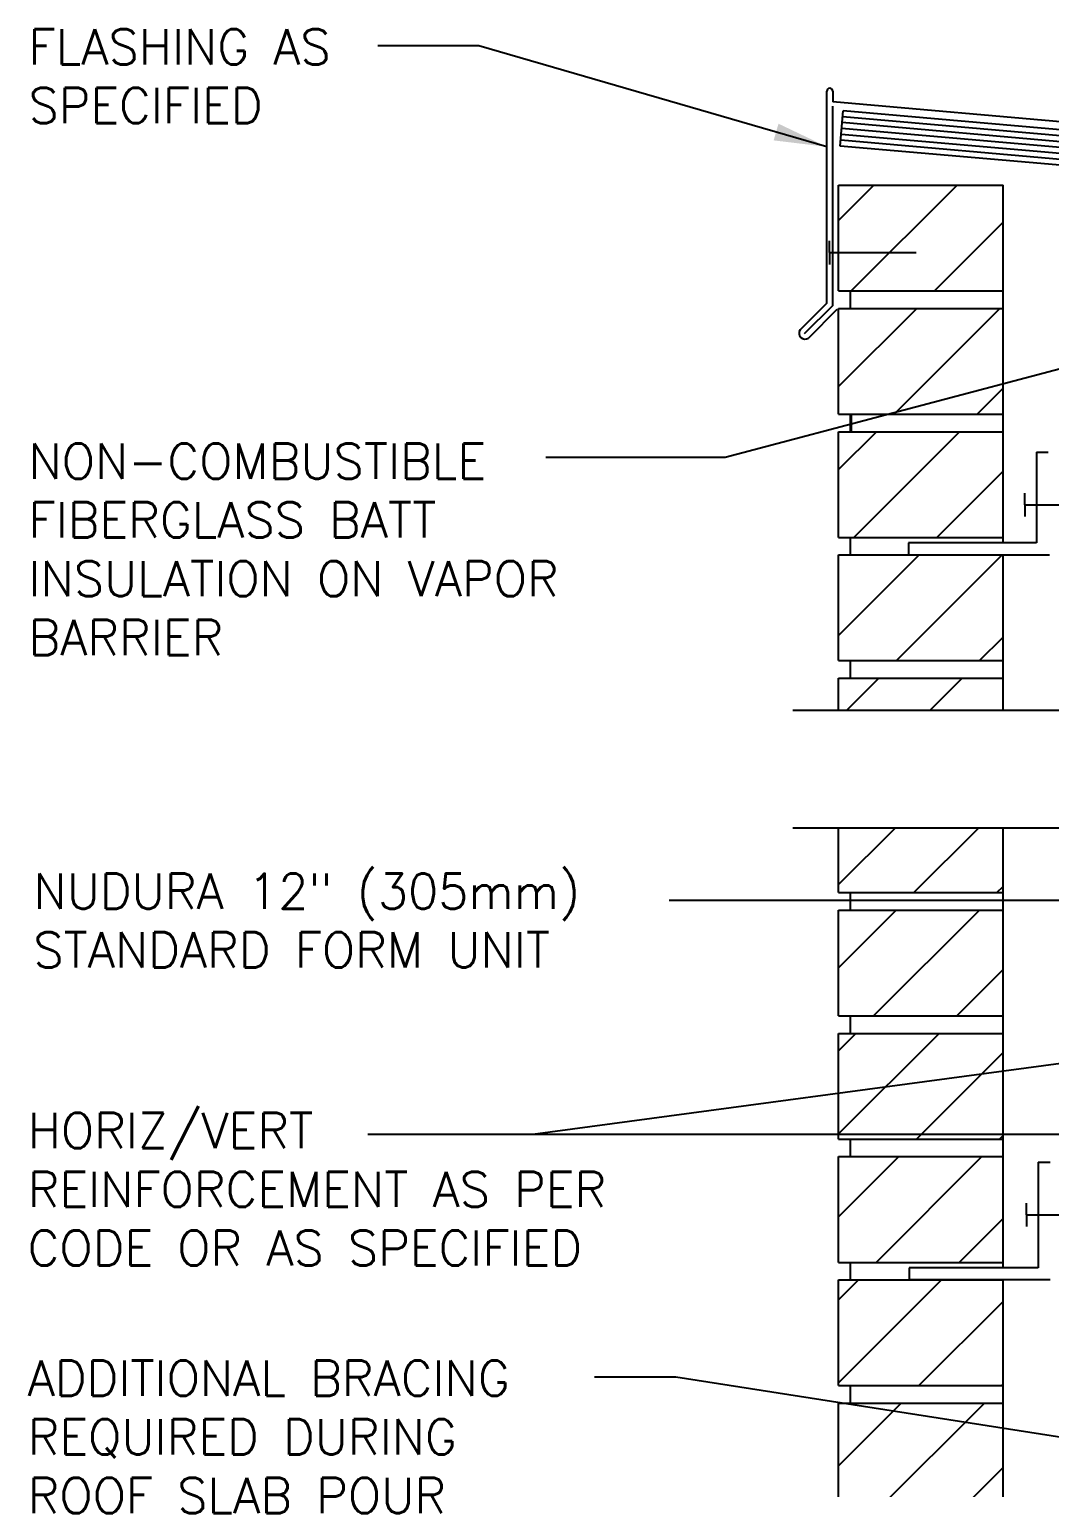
# Model space of a CAD drawing. Header units: inches. Extents: x 249.3 to 306.8, y 51.6 to 127.
# Drawn here: x 249.28 to 270.99, y 95.91 to 126.97 of the extents above; entities that cross this region are included whole.
import ezdxf

# ---------------------------------------------------------------- set-up
doc = ezdxf.new("R2010")
doc.units = ezdxf.units.IN
doc.header["$LTSCALE"] = 0.5
doc.header["$MEASUREMENT"] = 0
for name, color, linetype in [('HATCH', 12, 'Continuous'), ('line25', 2, 'Continuous'), ('LINE9', 9, 'Continuous'), ('TEXT', 4, 'Continuous')]:
    doc.layers.add(name, color=color, linetype=linetype)
doc.styles.add('DIM', font='romans.shx', dxfattribs={"width": 0.7})
doc.styles.add('ROMANS', font='romans.shx', dxfattribs={"height": 0.75})
doc.dimstyles.new('ext_12', dxfattribs={"dimscale": 12, "dimtxt": 0.09375, "dimasz": 0.09375, "dimexe": 0.09375, "dimexo": 0.0625, "dimgap": 0.0625, "dimtad": 1, "dimdec": 1, "dimzin": 3, "dimdsep": 46, "dimlunit": 4, "dimtxsty": 'DIM', "dimcen": 0.09, "dimdle": 0.09375, "dimclrt": 4, "dimadec": 0, "dimazin": 0, "dimtfac": 1, "dimtdec": 1, "dimtmove": 2, "dimatfit": 3, "dimfxl": 1, "dimfrac": 2, "dimtolj": 1, "dimtzin": 0, "dimarcsym": 0})

msp = doc.modelspace()

# ---------------------------------------------------------------- hatches: boundary and pattern name
at = {"layer": 'HATCH'}
h = msp.add_hatch(dxfattribs=at)
h.set_pattern_fill('ANSI31', color=256, scale=10, style=0)
h.set_pattern_definition([(45, (268.7949, 112.8173), (-0.883883, 0.883883), [])])
h.paths.add_polyline_path([(270, 113.149), (266.5, 113.149), (266.5, 112.461), (270, 112.461)])
h.paths.add_polyline_path([(270, 115.774), (266.5, 115.774), (266.5, 113.524), (270, 113.524)])
h.paths.add_polyline_path([(270, 118.399), (266.5, 118.399), (266.5, 116.149), (270, 116.149)])
h.paths.add_polyline_path([(270, 121.024), (266.5, 121.024), (266.5, 118.774), (270, 118.774)])
h.paths.add_polyline_path([(270, 123.649), (266.5, 123.649), (266.5, 121.399), (270, 121.399)])
h.paths.add_polyline_path([(270, 87.214), (266.533, 87.214), (266.5, 87.181), (266.5, 84.964), (270, 84.964)])
h.paths.add_polyline_path([(270, 84.589), (266.5, 84.589), (266.5, 82.339), (270, 82.339)])
h.paths.add_polyline_path([(270, 81.964), (266.5, 81.964), (266.5, 79.714), (270, 79.714)])
h.paths.add_polyline_path([(270, 79.339), (266.5, 79.339), (266.5, 77.089), (270, 77.089)])
h.paths.add_polyline_path([(270, 76.714), (266.5, 76.714), (266.5, 74.464), (270, 74.464)])
h.paths.add_polyline_path([(270, 74.089), (266.5, 74.089), (266.5, 73.961), (270, 73.961)])
h.paths.add_polyline_path([(270, 109.961), (266.5, 109.961), (266.5, 108.589), (270, 108.589)])
h.paths.add_polyline_path([(270, 108.214), (266.5, 108.214), (266.5, 105.964), (270, 105.964)])
h.paths.add_polyline_path([(270, 105.589), (266.5, 105.589), (266.5, 103.339), (270, 103.339)])
h.paths.add_polyline_path([(270, 102.964), (266.5, 102.964), (266.5, 100.714), (270, 100.714)])
h.paths.add_polyline_path([(270, 100.339), (266.5, 100.339), (266.5, 98.089), (270, 98.089)])
h.paths.add_polyline_path([(270, 97.714), (266.5, 97.714), (266.5, 95.464), (270, 95.464)])
h.paths.add_polyline_path([(270, 95.089), (266.5, 95.089), (266.5, 92.839), (270, 92.839)])
h.paths.add_polyline_path([(270, 92.464), (266.5, 92.464), (266.5, 90.214), (270, 90.214)])
h.paths.add_polyline_path([(270, 89.839), (266.5, 89.839), (266.5, 87.589), (270, 87.589)])

# ---------------------------------------------------------------- linework, layer by layer
for p, q in [((266.25, 121.137), (266.25, 125.648)), ((266.375, 125.648), (266.375, 125.422)), ((289.341, 123.413), (266.375, 125.422)), ((266.375, 121.086), (266.375, 125.33)), ((288.217, 122.959), (266.567, 124.853)), ((288.228, 123.084), (266.577, 124.978)), ((288.239, 123.208), (266.588, 125.102)), ((288.195, 122.71), (266.545, 124.604)), ((288.206, 122.835), (266.556, 124.729)), ((266.25, 121.137), (265.681, 120.569)), ((266.375, 121.086), (265.769, 120.48)), ((266.463, 120.997), (265.858, 120.392))]:
    msp.add_line(p, q, dxfattribs=at)
for centre, radius, start, end in [((266.312, 125.648), 0.0625, 0, 180), ((265.785, 120.496), 0.127, 144.7902, 305.2098)]:
    msp.add_arc(centre, radius, start, end, dxfattribs=at)
at = {"layer": 'line25'}
for p, q in [((266.534, 124.48), (266.599, 125.227)), ((288.249, 123.333), (266.599, 125.227)), ((288.184, 122.586), (266.534, 124.48)), ((266.5, 121.399), (266.5, 123.649)), ((266.5, 123.649), (270, 123.649)), ((270, 116.029), (270, 123.649)), ((266.5, 121.399), (270, 121.399)), ((266.75, 121.024), (266.75, 121.399)), ((266.75, 121.024), (266.75, 121.399)), ((266.5, 118.774), (266.5, 121.024)), ((266.5, 121.024), (270, 121.024)), ((266.5, 118.774), (270, 118.774)), ((266.75, 118.399), (266.75, 118.774)), ((266.777, 118.399), (266.777, 118.774)), ((266.5, 116.149), (266.5, 118.399)), ((266.5, 118.399), (270, 118.399)), ((266.5, 116.149), (270, 116.149)), ((266.75, 115.774), (266.75, 116.149)), ((266.75, 115.774), (266.75, 116.149)), ((266.5, 113.524), (266.5, 115.774)), ((266.5, 115.774), (270, 115.774)), ((270, 112.461), (270, 115.779)), ((266.5, 113.524), (270, 113.524)), ((266.75, 113.149), (266.75, 113.524)), ((266.75, 113.149), (266.75, 113.524)), ((266.5, 112.461), (266.5, 113.149)), ((266.5, 113.149), (270, 113.149)), ((266.5, 108.589), (266.5, 109.961)), ((270, 100.599), (270, 109.961)), ((266.5, 108.589), (270, 108.589)), ((266.75, 108.214), (266.75, 108.589)), ((266.5, 108.214), (270, 108.214)), ((266.5, 105.964), (266.5, 108.214)), ((266.5, 105.964), (270, 105.964)), ((266.75, 105.589), (266.75, 105.964)), ((266.5, 105.589), (270, 105.589)), ((266.5, 103.339), (266.5, 105.589)), ((266.5, 103.339), (270, 103.339)), ((266.75, 102.964), (266.75, 103.339)), ((266.5, 102.964), (270, 102.964)), ((266.5, 100.714), (266.5, 102.964)), ((266.5, 100.714), (270, 100.714)), ((266.75, 100.339), (266.75, 100.714)), ((266.5, 100.339), (270, 100.339)), ((266.5, 98.089), (266.5, 100.339)), ((270, 82.214), (270, 100.349)), ((266.5, 98.089), (270, 98.089)), ((266.75, 97.714), (266.75, 98.089)), ((266.5, 97.714), (270, 97.714)), ((266.5, 95.464), (266.5, 97.714))]:
    msp.add_line(p, q, dxfattribs=at)
at = {"layer": 'LINE9'}
for p, q in [((266.306, 122.211), (266.306, 122.461)), ((266.306, 122.211), (268.152, 122.211)), ((266.306, 122.211), (266.306, 121.961)), ((270.712, 117.966), (270.712, 116.029)), ((270.712, 117.966), (270.962, 117.966)), ((270.462, 116.841), (270.462, 117.091)), ((270.462, 116.841), (272.308, 116.841)), ((270.462, 116.841), (270.462, 116.591)), ((270.712, 116.029), (267.989, 116.029)), ((267.989, 116.029), (267.989, 115.779)), ((267.989, 115.779), (270.989, 115.779)), ((276.639, 112.461), (265.527, 112.461)), ((276.639, 109.961), (265.527, 109.961)), ((270.75, 102.849), (270.75, 100.599)), ((270.75, 102.849), (271, 102.849)), ((270.75, 100.599), (268, 100.599)), ((268, 100.599), (268, 100.349)), ((268, 100.349), (271, 100.349))]:
    msp.add_line(p, q, dxfattribs=at)
at = {"layer": 'LINE9', "linetype": 'Continuous'}
for q in [(270.5, 101.974), (272.346, 101.724), (270.5, 101.474)]:
    msp.add_line((270.5, 101.724), q, dxfattribs=at)

# ---------------------------------------------------------------- texts
at = {"layer": 'TEXT', "char_height": 0.75, "style": 'ROMANS'}
for s, insert, width, attachment_point in [('FLASHING AS \\PSPECIFIED', (249.262, 126.968), 8.7776, 1), ('NON-COMBUSTIBLE\\PFIBERGLASS BATT INSULATION ON VAPOR BARRIER', (249.262, 118.145), 12.44051, 1), ('NUDURA 12" (305mm) STANDARD FORM UNIT', (249.367, 107.99), 16.70168, 4), ('HORIZ/VERT REINFORCEMENT AS PER CODE OR AS SPECIFIED', (249.245, 102.269), 14.05928, 4), ('ADDITIONAL BRACING REQUIRED DURING ROOF SLAB POUR', (249.245, 96.998), 12.17415, 4)]:
    msp.add_mtext(s, dxfattribs=dict(at, insert=insert, width=width, attachment_point=attachment_point))

# ---------------------------------------------------------------- leaders
at = {"layer": 'TEXT'}
for points, override in [([(266.25, 124.464), (258.847, 126.616), (256.699, 126.616)], {"dimgap": 0.0625, "dimtad": 0}), ([(275.832, 120.961), (264.083, 117.849), (260.268, 117.849)], {"dimtad": 0}), ([(272.71, 108.419), (262.896, 108.419)], {"dimgap": 0.0625, "dimtad": 0}), ([(279.155, 106.019), (259.997, 103.434), (256.482, 103.434)], {"dimgap": 0.0625, "dimtad": 0}), ([(279.605, 103.434), (259.997, 103.434)], {"dimgap": 0.0625, "dimtad": 0}), ([(272.462, 96.797), (263.039, 98.267), (261.304, 98.267)], {"dimgap": 0.0625, "dimtad": 0})]:
    msp.add_leader(points, dimstyle='ext_12', override=override, dxfattribs=at)

doc.saveas('drawing.dxf')
